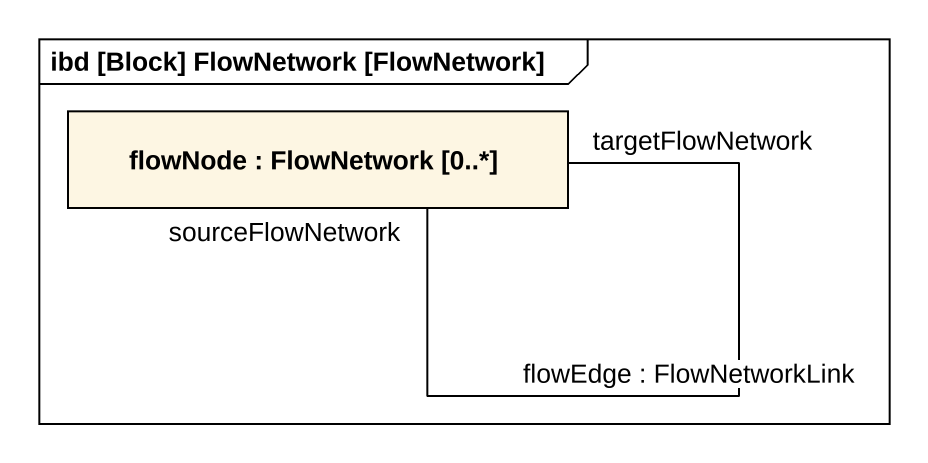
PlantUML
@startuml
mainframe ibd [Block] FlowNetwork [FlowNetwork]
rectangle "flowNode : FlowNetwork [0..*]" as flowNode
flowNode "sourceFlowNetwork" -- "targetFlowNetwork" flowNode : flowEdge : FlowNetworkLink
@enduml
